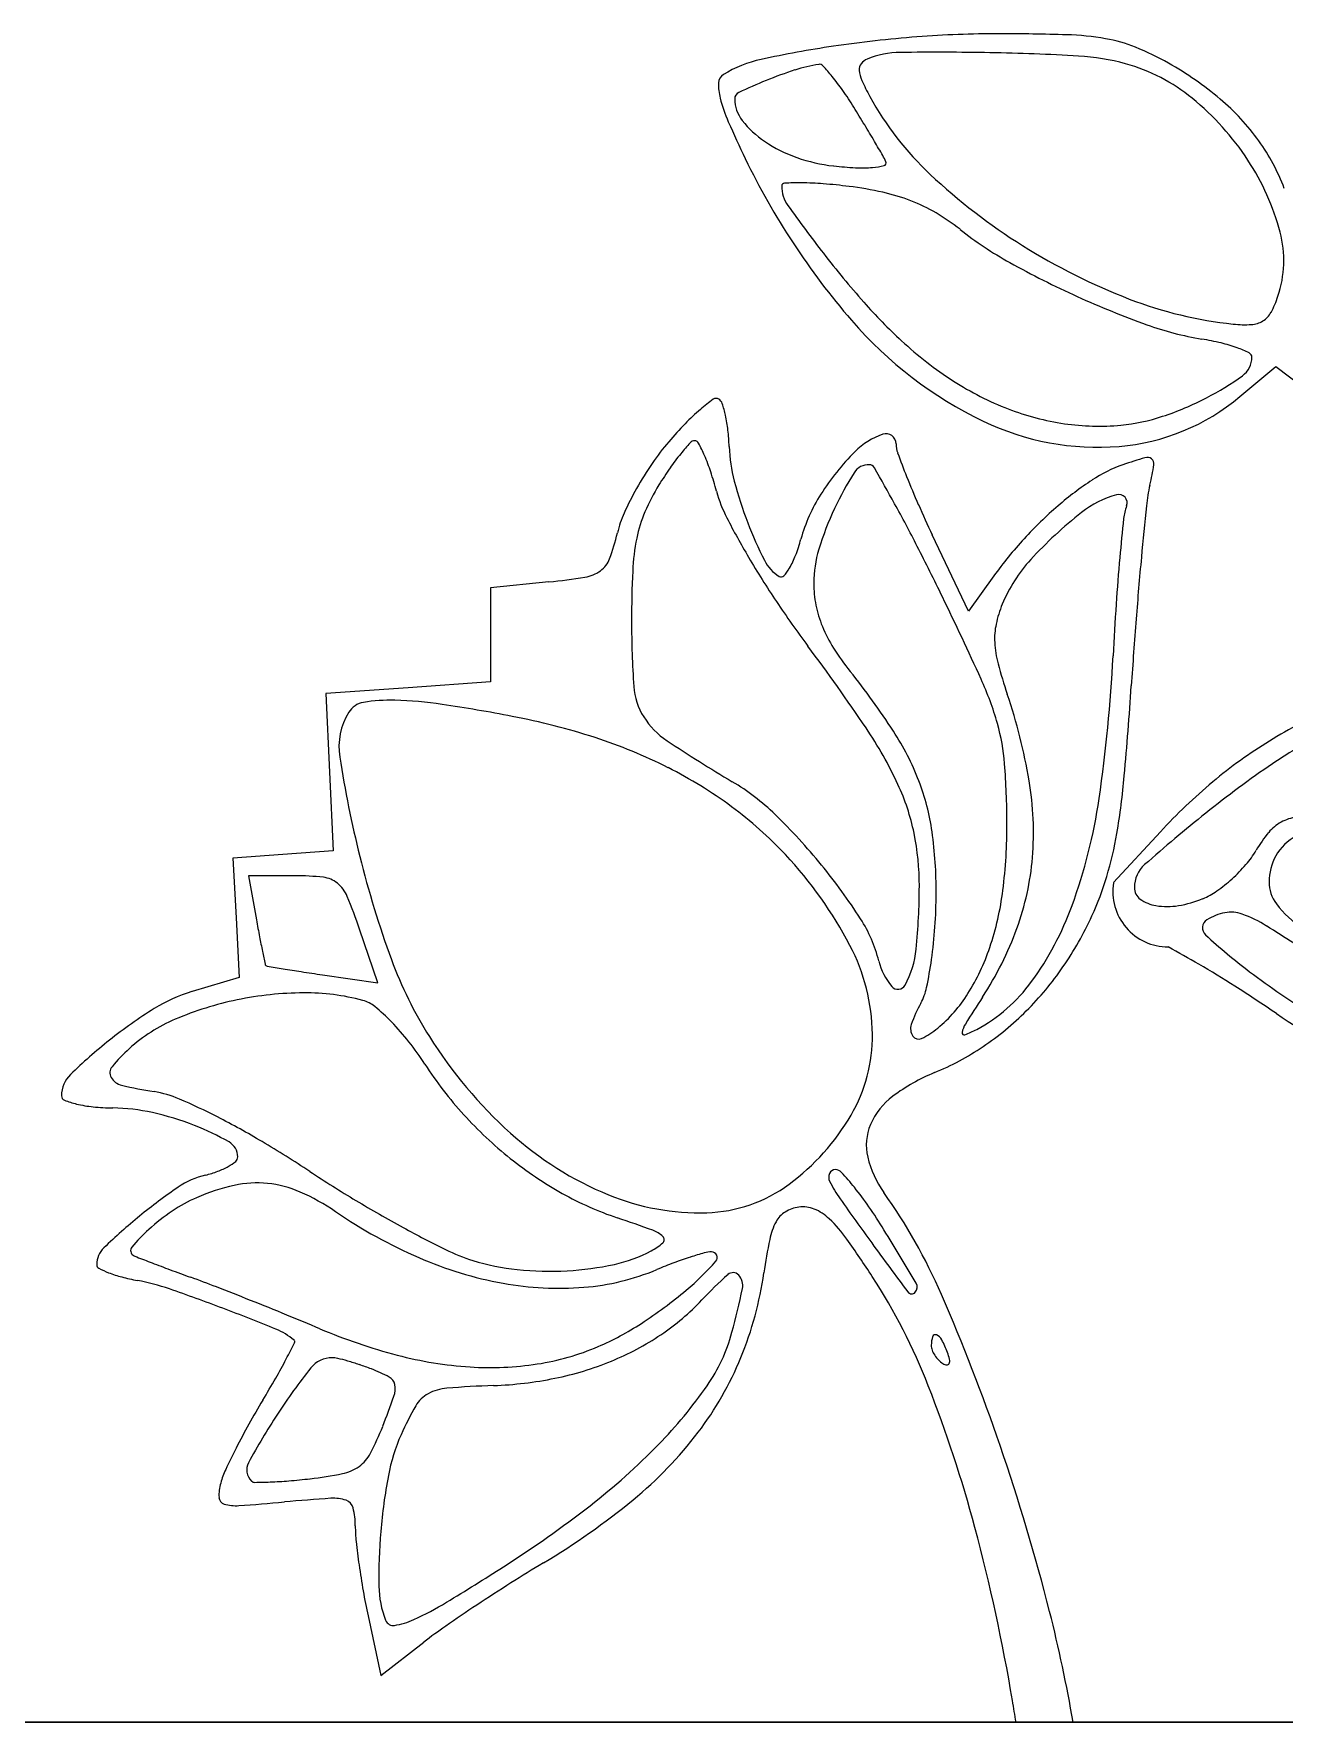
# Model space of a CAD drawing. Header units: millimetres. Extents: x 56222 to 3066687, y -650199 to -121287.
# Drawn here: x 141912.43 to 141918.94, y -185317.59 to -185308.8 of the extents above; entities that cross this region are included whole.
import ezdxf

# ---------------------------------------------------------------- set-up
doc = ezdxf.new("R2010")
doc.units = ezdxf.units.MM
doc.header["$MEASUREMENT"] = 0
doc.layers.add('$TD_AUDIT_GENERATED_(A0BDF17)', color=32, linetype='Continuous', lineweight=30)
doc.layers.add('FURNITURE', color=32, linetype='Continuous', lineweight=9)

msp = doc.modelspace()

# ---------------------------------------------------------------- linework, layer by layer
at = {"layer": '$TD_AUDIT_GENERATED_(A0BDF17)', "linetype": 'Continuous', "lineweight": 25, "ltscale": 2}
for p, q in [((141918.7057, -185310.6903, 0.5173), (141918.8932, -185310.5325, 0.5173)), ((141918.8932, -185310.5325, 0.5173), (141919.0997, -185310.69, 0.5173)), ((141917.2921, -185311.8077, 0.5173), (141917.1038, -185311.4099, 0.5173)), ((141917.4247, -185311.6241, 0.5173), (141917.2921, -185311.8077, 0.5173)), ((141915.1076, -185311.6547, 0.5173), (141914.8035, -185311.6853, 0.5173)), ((141914.8035, -185311.6853, 0.5173), (141914.8035, -185311.9302, 0.5173)), ((141914.8035, -185311.9302, 0.5173), (141914.8035, -185312.175, 0.5173)), ((141914.8035, -185312.175, 0.5173), (141914.375, -185312.2056, 0.5173)), ((141914.375, -185312.2056, 0.5173), (141913.9466, -185312.2362, 0.5173)), ((141913.9466, -185312.2362, 0.5173), (141913.9654, -185312.6457, 0.5173)), ((141913.9654, -185312.6457, 0.5173), (141913.9842, -185313.0552, 0.5173)), ((141918.2921, -185312.9559, 0.5173), (141918.0478, -185313.2209, 0.5173)), ((141913.9842, -185313.0552, 0.5173), (141913.723, -185313.0742, 0.5173)), ((141913.723, -185313.0742, 0.5173), (141913.4618, -185313.0932, 0.5173)), ((141913.4618, -185313.0932, 0.5173), (141913.4786, -185313.4037, 0.5173)), ((141913.785, -185313.185, 0.5173), (141913.5431, -185313.185, 0.5173)), ((141913.5431, -185313.185, 0.5173), (141913.5846, -185313.4145, 0.5173)), ((141913.4786, -185313.4037, 0.5173), (141913.4954, -185313.7141, 0.5173)), ((141914.2169, -185313.7426, 0.5173), (141914.1219, -185313.4638, 0.5173)), ((141913.4954, -185313.7141, 0.5173), (141913.2492, -185313.7879, 0.5173)), ((141913.9287, -185313.7008, 0.5173), (141914.2169, -185313.7426, 0.5173)), ((141914.1661, -185317.0393, 0.5173), (141914.2326, -185317.3493, 0.5173)), ((141914.2326, -185317.3493, 0.5173), (141914.4568, -185317.1754, 0.5173))]:
    msp.add_line(p, q, dxfattribs=at)
for centre, radius, start, end in [((141917.4917, -185314.9586, 0.5173), 6.1593, 94.3519, 98.4268), ((141917.4525, -185314.443, 0.5173), 5.6423, 89.99999, 94.35188), ((141917.4525, -185320.3609, 0.5173), 11.5601, 88.25477, 89.99997), ((141917.7607, -185310.2449, 0.5173), 1.4394, 80.1581, 88.25475), ((141917.8747, -185309.5876, 0.5173), 0.7724, 68.06756, 80.15812), ((141917.4347, -185314.5736, 0.5173), 5.7701, 98.42682, 102.22839), ((141916.9437, -185309.3754, 0.5173), 0.4773, 90.68954, 112.01605), ((141917.1243, -185324.3841, 0.5173), 15.4871, 88.96312, 90.68952), ((141917.188, -185320.8651, 0.5173), 11.9676, 86.7502, 88.96313), ((141917.8007, -185310.0751, 0.5173), 1.1602, 74.47953, 86.75017), ((141917.628, -185310.2004, 0.5173), 1.4329, 60.45483, 68.06756), ((141916.3448, -185309.5449, 0.5173), 0.6246, 102.22835, 121.71749), ((141917.012, -185310.9314, 0.5173), 2.0395, 107.78562, 112.29216), ((141916.6404, -185309.7731, 0.5173), 0.823, 98.90941, 107.78558), ((141916.5168, -185308.9845, 0.5173), 0.0248, 42.66416, 98.90942), ((141915.6213, -185309.8098, 0.5173), 1.2426, 39.28446, 42.66421), ((141916.7761, -185308.9877, 0.5173), 0.0522, 143.90298, 184.14166), ((141916.8774, -185308.9803, 0.5173), 0.1538, 184.14182, 204.31474), ((141916.7915, -185308.9989, 0.5173), 0.0713, 112.01609, 143.90307), ((141917.8566, -185309.8736, 0.5173), 0.9511, 50.77659, 74.47955), ((141917.4605, -185310.4959, 0.5173), 1.7726, 49.85737, 60.45481), ((141916.2622, -185309.0677, 0.5173), 0.2713, 177.71761, 194.58043), ((141916.0446, -185309.0591, 0.5173), 0.0536, 121.71756, 177.71756), ((141917.5736, -185312.3013, 0.5173), 3.52, 112.29219, 114.81173), ((141915.6747, -185309.7661, 0.5173), 1.1736, 34.83129, 39.28445), ((141914.9647, -185310.2601, 0.5173), 2.0385, 31.88618, 34.83125), ((141917.8372, -185308.5467, 0.5173), 1.207, 204.3148, 208.73473), ((141916.8042, -185308.9267, 0.5173), 0.8314, 194.58055, 203.53659), ((141916.1119, -185309.1395, 0.5173), 0.0366, 114.81172, 180.00001), ((141916.2575, -185309.1395, 0.5173), 0.1822, 180.00004, 218.33223), ((141908.5386, -185314.2579, 0.5173), 9.6067, 31.24282, 31.88613), ((141918.2122, -185308.3411, 0.5173), 1.6347, 208.73475, 226.8241), ((141917.5582, -185310.2392, 0.5173), 1.423, 33.24992, 50.7766), ((141917.8267, -185310.0617, 0.5173), 1.2046, 35.70182, 49.85739), ((141920.9365, -185307.1268, 0.5173), 5.3386, 203.53661, 205.80339), ((141916.5229, -185308.9296, 0.5173), 0.5206, 218.33225, 235.85984), ((141910.5549, -185313.0347, 0.5173), 7.2484, 30.4483, 31.24287), ((141916.64, -185308.757, 0.5173), 0.7292, 235.8598, 250.67233), ((141910.443, -185313.1005, 0.5173), 7.3782, 29.79288, 30.44834), ((141917.943, -185309.9781, 0.5173), 1.0613, 20.51906, 35.70173), ((141919.597, -185307.7745, 0.5173), 3.8508, 205.80341, 220.83503), ((141916.6889, -185308.6174, 0.5173), 0.8772, 250.67233, 263.56905), ((141916.53, -185309.6155, 0.5173), 0.3641, 23.94995, 29.79285), ((141916.7892, -185307.7282, 0.5173), 1.7719, 263.56909, 267.23708), ((141916.738, -185308.7878, 0.5173), 0.7111, 267.23711, 274.49108), ((141916.7659, -185309.1425, 0.5173), 0.3554, 274.49106, 284.25911), ((141916.85, -185309.4733, 0.5173), 0.014, 284.25909, 23.95004), ((141919.2382, -185307.2475, 0.5173), 3.1342, 226.8241, 237.93809), ((141917.6789, -185310.1601, 0.5173), 1.2787, 14.76846, 33.24996), ((141916.3349, -185309.5937, 0.5173), 0.0149, 92.74501, 180.00003), ((141916.4951, -185309.5937, 0.5173), 0.175, 180.00004, 215.40723), ((141916.4141, -185311.244, 0.5173), 1.667, 89.68676, 92.74503), ((141916.4149, -185311.0968, 0.5173), 1.5198, 85.41063, 89.68669), ((141916.2915, -185312.6333, 0.5173), 3.0612, 82.87826, 85.41063), ((141916.4422, -185311.427, 0.5173), 1.8456, 77.35667, 82.87823), ((141916.6191, -185310.6385, 0.5173), 1.0375, 68.85806, 77.35663), ((141922.4677, -185305.3481, 0.5173), 7.5029, 215.40734, 217.77425), ((141916.6662, -185310.5167, 0.5173), 0.9069, 59.69379, 68.85806), ((141916.5819, -185310.6609, 0.5173), 1.0739, 51.62025, 59.69378), ((141918.4377, -185308.3178, 0.5173), 1.9151, 231.62029, 240.94153), ((141918.3526, -185309.9825, 0.5173), 0.582, 341.48958, 14.76852), ((141920.6202, -185306.7798, 0.5173), 5.1655, 217.77427, 221.43722), ((141919.306, -185307.1393, 0.5173), 3.2618, 237.9381, 248.87283), ((141919.8616, -185305.7552, 0.5173), 4.8466, 240.94154, 245.60088), ((141918.7988, -185308.3877, 0.5173), 2.736, 221.43716, 227.33114), ((141919.8462, -185305.7892, 0.5173), 4.8093, 245.60081, 250.24984), ((141918.8915, -185308.212, 0.5173), 2.1119, 248.87278, 264.01735), ((141918.3959, -185309.997, 0.5173), 0.5363, 331.70121, 341.48963), ((141918.2907, -185308.9035, 0.5173), 2.1242, 220.83503, 244.2983), ((141918.7787, -185308.7622, 0.5173), 1.6505, 250.24981, 260.57187), ((141918.7347, -185309.7077, 0.5173), 0.608, 264.01737, 272.98004), ((141918.7598, -185310.1898, 0.5173), 0.1253, 272.98004, 301.89793), ((141918.7628, -185310.1945, 0.5173), 0.1196, 301.89782, 331.70124), ((141918.3111, -185308.9168, 0.5173), 2.0165, 227.33117, 237.06628), ((141918.2787, -185311.7736, 0.5173), 1.4021, 76.41333, 80.57186), ((141918.4247, -185311.1695, 0.5173), 0.7806, 69.96603, 76.41332), ((141918.477, -185311.0259, 0.5173), 0.6278, 63.76835, 69.96602), ((141918.6501, -185310.4853, 0.5173), 0.1184, 305.94946, 0), ((141918.7434, -185310.4853, 0.5173), 0.0251, 359.99997, 63.76836), ((141917.86, -185309.3958, 0.5173), 1.4642, 297.36262, 305.94953), ((141918.053, -185309.3153, 0.5173), 1.5416, 237.06627, 248.97215), ((141916.6343, -185311.6215, 0.5173), 1.1368, 130.45186, 135.9512), ((141916.5661, -185311.5416, 0.5173), 1.0317, 125.72026, 130.45176), ((141915.9788, -185310.7248, 0.5173), 0.0257, 58.28236, 125.72009), ((141915.9695, -185310.7397, 0.5173), 0.0433, 17.9602, 58.28242), ((141915.3944, -185310.9262, 0.5173), 0.6479, 12.36828, 17.96016), ((141917.9919, -185309.4742, 0.5173), 1.3714, 248.9721, 261.64377), ((141917.9864, -185309.8354, 0.5173), 1.1173, 274.64206, 310.07879), ((141917.8125, -185309.3039, 0.5173), 1.5677, 288.25634, 297.36272), ((141917.3192, -185312.2841, 0.5173), 2.0897, 135.95127, 139.43756), ((141915.279, -185310.9515, 0.5173), 0.766, 6.51775, 12.36822), ((141917.9655, -185309.579, 0.5173), 1.3745, 244.29828, 274.6421), ((141917.9697, -185309.6253, 0.5173), 1.2187, 261.64374, 275.48855), ((141917.9908, -185309.8444, 0.5173), 0.9985, 275.48854, 288.2564), ((141916.7143, -185311.7663, 0.5173), 1.2935, 139.43761, 145.71039), ((141916.8104, -185311.812, 0.5173), 1.3084, 137.65344, 140.94543), ((141915.867, -185310.9522, 0.5173), 0.032, 89.99998, 137.65351), ((141915.867, -185310.9432, 0.5173), 0.0231, 27.63136, 89.99989), ((141915.0219, -185311.3856, 0.5173), 0.9769, 23.41825, 27.63131), ((141914.915, -185310.993, 0.5173), 1.1323, 2.15279, 6.51774), ((141916.9668, -185311.2419, 0.5173), 0.3755, 108.65539, 135.09566), ((141916.8633, -185310.9355, 0.5173), 0.052, 0.03606, 108.65538), ((141917.0559, -185310.9354, 0.5173), 0.1405, 180.03601, 200.09385), ((141916.7637, -185311.7741, 0.5173), 1.2483, 140.94549, 145.20506), ((141914.9864, -185311.401, 0.5173), 1.0157, 18.29343, 23.41825), ((141916.8778, -185310.9193, 0.5173), 0.8318, 182.15286, 194.6703), ((141917.6209, -185311.8938, 0.5173), 1.2989, 135.09563, 147.63021), ((141921.4392, -185309.3318, 0.5173), 4.808, 200.09388, 201.65917), ((141918.9829, -185313.5872, 0.5173), 2.6919, 106.64308, 109.21853), ((141918.223, -185311.0453, 0.5173), 0.0389, 53.20802, 106.64304), ((141918.2275, -185311.0393, 0.5173), 0.0313, 350.46795, 53.20798), ((141917.1252, -185312.0464, 0.5173), 1.7908, 145.71039, 150.62584), ((141917.4329, -185312.2391, 0.5173), 2.0632, 145.20506, 148.12859), ((141914.2285, -185311.6516, 0.5173), 1.8139, 14.97372, 18.29343), ((141918.1531, -185312.0032, 0.5173), 1.7208, 147.80905, 154.85376), ((141916.7728, -185311.1343, 0.5173), 0.0898, 87.54375, 147.80899), ((141916.7753, -185311.0764, 0.5173), 0.0318, 29.58795, 87.54378), ((141900.8094, -185320.1419, 0.5173), 18.392, 28.92018, 29.58802), ((141920.9733, -185309.5169, 0.5173), 4.3067, 201.65917, 203.75774), ((141918.3352, -185311.7292, 0.5173), 0.7243, 109.21853, 123.36337), ((141916.4827, -185310.7463, 0.5173), 1.8006, 347.02887, 350.46796), ((141916.9948, -185311.973, 0.5173), 1.6412, 150.62584, 155.64712), ((141916.5616, -185311.6974, 0.5173), 1.0372, 148.12862, 156.87802), ((141916.6507, -185311.0037, 0.5173), 0.6934, 194.97366, 207.21276), ((141918.0403, -185310.6149, 0.5173), 2.0334, 194.67029, 201.09009), ((141917.2581, -185311.6639, 0.5173), 0.8694, 147.63019, 164.56435), ((141918.8902, -185312.5722, 0.5173), 1.7335, 123.36335, 130.73226), ((141918.2003, -185311.6972, 0.5173), 0.5148, 105.42839, 128.3107), ((141918.0751, -185311.2436, 0.5173), 0.0442, 339.00626, 105.42835), ((141919.1058, -185311.3505, 0.5173), 0.8912, 167.02892, 174.05759), ((141916.0143, -185311.5292, 0.5173), 0.5649, 155.64714, 166.77188), ((141916.2516, -185311.565, 0.5173), 0.7001, 156.87794, 168.62428), ((141918.0397, -185311.95, 0.5173), 1.5955, 154.85381, 163.06399), ((141910.0704, -185315.0253, 0.5173), 7.8116, 27.07472, 28.92029), ((141922.8185, -185308.7047, 0.5173), 6.3227, 203.75777, 205.33155), ((141919.1019, -185312.818, 0.5173), 2.0579, 130.73224, 137.5956), ((141919.2827, -185313.0672, 0.5173), 2.2608, 128.31079, 137.46888), ((141918.3583, -185311.3523, 0.5173), 0.2591, 159.00629, 173.93841), ((141941.679, -185313.7001, 0.5173), 23.5863, 174.05758, 174.71258), ((141919.6407, -185309.4662, 0.5173), 4.0556, 207.21281, 210.52634), ((141918.1398, -185310.5765, 0.5173), 2.1402, 201.09003, 206.82895), ((141931.1159, -185312.707, 0.5173), 13.0884, 173.93856, 174.83031), ((141914.3457, -185311.137, 0.5173), 1.1492, 339.75971, 346.7719), ((141916.6797, -185311.6511, 0.5173), 1.1368, 168.6243, 177.33136), ((141915.4946, -185311.177, 0.5173), 0.96, 339.27693, 344.56439), ((141904.0623, -185318.0965, 0.5173), 14.5591, 25.91673, 27.07478), ((141919.1907, -185312.8991, 0.5173), 2.1782, 137.59563, 144.17275), ((141915.2989, -185311.4885, 0.5173), 0.1332, 305.52759, 339.7598), ((141920.2986, -185309.0783, 0.5173), 4.8193, 210.5264, 213.77645), ((141916.4182, -185311.4473, 0.5173), 0.2109, 206.82894, 238.28244), ((141915.9768, -185311.3594, 0.5173), 0.4445, 329.87285, 339.27691), ((141917.0948, -185311.6622, 0.5173), 0.6078, 163.06405, 179.94055), ((141918.2002, -185312.0742, 0.5173), 0.7918, 137.46891, 157.49991), ((141928.5342, -185312.4734, 0.5173), 10.4962, 174.83035, 176.15868), ((141940.0467, -185313.5491, 0.5173), 21.947, 174.71256, 175.55274), ((141914.7878, -185308.4772, 0.5173), 3.1936, 275.74736, 279.14407), ((141915.2648, -185311.4407, 0.5173), 0.1919, 279.14411, 305.52761), ((141921.1412, -185311.8591, 0.5173), 5.6032, 177.33139, 179.99988), ((141916.3172, -185311.6107, 0.5173), 0.0188, 238.28239, 317.19312), ((141916.1618, -185311.4667, 0.5173), 0.2306, 317.19313, 329.87279), ((141917.0719, -185311.6622, 0.5173), 0.5849, 179.9406, 191.23659), ((141900.0886, -185320.0274, 0.5173), 18.977, 24.48965, 25.91675), ((141920.8936, -185308.6803, 0.5173), 5.5351, 213.77641, 216.7059), ((141917.079, -185311.6608, 0.5173), 0.5921, 191.23665, 202.42884), ((141918.016, -185311.9979, 0.5173), 0.5924, 157.49988, 167.99417), ((141933.9461, -185312.8368, 0.5173), 15.9202, 176.15866, 177.13085), ((141920.3863, -185311.8591, 0.5173), 4.8483, 179.99985, 184.0342), ((141917.2084, -185311.6074, 0.5173), 0.732, 202.42885, 212.37465), ((141917.7907, -185311.9499, 0.5173), 0.362, 167.99415, 183.16998), ((141948.4811, -185314.205, 0.5173), 30.4069, 175.55277, 176.21075), ((141907.3206, -185318.7995, 0.5173), 11.3949, 34.07475, 36.70589), ((141917.7551, -185311.2608, 0.5173), 1.3794, 212.37465, 218.56475), ((141917.9786, -185311.9395, 0.5173), 0.5502, 183.16998, 194.88318), ((141919.8109, -185311.4526, 0.5173), 2.4461, 194.8831, 198.75272), ((141910.1967, -185311.6465, 0.5173), 7.859, 351.68253, 357.13079), ((141913.4836, -185314.6664, 0.5173), 4.0835, 33.17716, 38.56472), ((141915.8568, -185312.8449, 0.5173), 1.6501, 15.94207, 24.48962), ((141915.8902, -185312.1762, 0.5173), 0.341, 184.03416, 212.09363), ((141914.7358, -185313.1756, 0.5173), 2.9135, 9.59664, 18.75267), ((141897.5666, -185310.8329, 0.5173), 20.6192, 354.90356, 356.21081), ((141914.3567, -185312.5139, 0.5173), 0.3424, 148.28244, 188.90163), ((141914.1605, -185312.3927, 0.5173), 0.1119, 99.40219, 148.2824), ((141914.2839, -185313.1377, 0.5173), 0.867, 88.58049, 99.40226), ((141914.2563, -185314.2503, 0.5173), 1.9799, 81.41718, 88.58049), ((141913.1429, -185321.6273, 0.5173), 9.4405, 79.16831, 81.41721), ((141920.2084, -185314.6738, 0.5173), 2.5721, 113.4372, 121.61969), ((141914.2397, -185315.8951, 0.5173), 3.6043, 72.08967, 79.16826), ((141915.9503, -185312.1385, 0.5173), 0.4119, 212.09361, 236.50785), ((141915.0032, -185313.6029, 0.5173), 2.1198, 24.93201, 34.07477), ((141915.7328, -185313.1958, 0.5173), 1.3963, 21.18253, 33.1771), ((141916.4332, -185312.6803, 0.5173), 1.0506, 4.29943, 15.94199), ((141920.0425, -185314.312, 0.5173), 2.0702, 115.03495, 124.31272), ((141914.535, -185314.9814, 0.5173), 2.644, 63.16037, 72.08964), ((141920.4065, -185305.4039, 0.5173), 8.4873, 236.50779, 239.21478), ((141920.1814, -185314.63, 0.5173), 2.5207, 121.61971, 129.89123), ((141919.9227, -185311.6422, 0.5173), 5.9763, 188.90161, 193.9616), ((141913.1015, -185312.9307, 0.5173), 4.3917, 0.27629, 4.29942), ((141922.0328, -185317.2284, 0.5173), 5.6011, 124.31267, 128.72665), ((141914.6769, -185314.7009, 0.5173), 2.3298, 53.61566, 63.16043), ((141915.4422, -185313.7365, 0.5173), 1.212, 45.89108, 59.21474), ((141915.9365, -185313.1169, 0.5173), 1.1778, 7.88058, 21.18253), ((141916.017, -185312.959, 0.5173), 1.6141, 355.34972, 9.59662), ((141914.3568, -185312.3304, 0.5173), 3.7623, 350.29692, 354.90357), ((141920.4268, -185314.9236, 0.5173), 2.9032, 129.89125, 137.33113), ((141915.8788, -185313.1959, 0.5173), 1.1542, 11.66324, 24.93208), ((141915.1948, -185312.3772, 0.5173), 2.8077, 339.93967, 351.68258), ((141914.8463, -185314.4711, 0.5173), 2.0442, 43.08762, 53.61575), ((141914.1382, -185315.0816, 0.5173), 3.0854, 39.26008, 45.89101), ((141923.9647, -185319.6374, 0.5173), 8.689, 128.72664, 131.47418), ((141919.0336, -185313.1126, 0.5173), 0.2353, 97.95719, 118.81694), ((141915.6922, -185313.2344, 0.5173), 1.3447, 359.83079, 11.6633), ((141914.8579, -185313.2662, 0.5173), 2.2667, 359.73085, 7.88061), ((141914.7965, -185312.9226, 0.5173), 2.6967, 352.79059, 0.27626), ((141916.1827, -185312.6426, 0.5173), 1.9099, 343.3914, 350.29689), ((141919.4133, -185313.42, 0.5173), 0.7229, 140.44394, 149.42904), ((141919.0274, -185313.1013, 0.5173), 0.2223, 118.81694, 140.44401), ((141918.3452, -185312.7891, 0.5173), 0.5177, 319.26918, 329.42908), ((141919.1011, -185313.1927, 0.5173), 0.2359, 115.32886, 151.84504), ((141919.1756, -185311.8279, 0.5173), 5.2065, 193.96157, 200.14939), ((141914.7528, -185314.5585, 0.5173), 2.1722, 27.729, 43.08759), ((141914.1753, -185315.0513, 0.5173), 3.0375, 32.72916, 39.26003), ((141916.2204, -185312.9755, 0.5173), 1.4101, 339.95617, 355.34967), ((141918.3153, -185313.2462, 0.5173), 0.1589, 131.47412, 180.00001), ((141918.102, -185312.5797, 0.5173), 0.8386, 312.18995, 319.26922), ((141919.1554, -185313.2218, 0.5173), 0.2974, 151.84503, 178.92938), ((141913.785, -185314.5578, 0.5173), 1.3728, 83.80614, 89.99991), ((141913.9182, -185313.3305, 0.5173), 0.1383, 50.38613, 83.80619), ((141913.8925, -185313.3615, 0.5173), 0.1785, 22.54841, 50.38616), ((141916.5064, -185312.7391, 0.5173), 1.5721, 335.40091, 343.39135), ((141918.3331, -185313.2667, 0.5173), 0.289, 170.89272, 270), ((141918.123, -185312.6028, 0.5173), 0.8074, 305.02258, 312.19001), ((141919.0408, -185313.2196, 0.5173), 0.1828, 178.92943, 217.90507), ((141911.4689, -185314.3678, 0.5173), 2.8028, 18.81559, 22.54842), ((141913.5728, -185313.2282, 0.5173), 3.4641, 354.39539, 359.83082), ((141914.4407, -185313.2642, 0.5173), 2.6839, 356.00196, 359.7309), ((141915.9529, -185313.0688, 0.5173), 1.5311, 341.35377, 352.79059), ((141918.231, -185313.2462, 0.5173), 0.0746, 179.99994, 233.95752), ((141918.2994, -185313.1521, 0.5173), 0.1909, 233.95747, 260.76538), ((141918.2923, -185312.771, 0.5173), 0.5771, 279.35959, 292.50005), ((141918.3666, -185312.9505, 0.5173), 0.3829, 292.49997, 305.02266), ((141916.315, -185312.7862, 0.5173), 1.6152, 323.98259, 339.93975), ((141916.3175, -185312.6526, 0.5173), 1.7799, 325.53174, 335.40091), ((141918.3271, -185312.9822, 0.5173), 0.3631, 260.76541, 279.35961), ((141918.6764, -185313.638, 0.5173), 0.2649, 100.43347, 122.37601), ((141918.6596, -185313.5469, 0.5173), 0.1723, 70.15058, 100.43337), ((141918.4942, -185314.0051, 0.5173), 0.6594, 57.88519, 70.15057), ((141919.3634, -185312.9684, 0.5173), 0.5917, 217.90507, 235.95433), ((141923.2111, -185311.6742, 0.5173), 9.7825, 190.24784, 190.77519), ((141916.1124, -185313.8064, 0.5173), 0.7349, 13.98473, 32.72919), ((141914.656, -185313.2793, 0.5173), 2.4681, 352.03102, 356.00191), ((141915.8873, -185312.854, 0.5173), 1.7646, 326.94518, 339.95612), ((141918.5611, -185313.4562, 0.5173), 0.0497, 122.37605, 227.29078), ((141920.5909, -185311.2573, 0.5173), 3.0422, 227.29076, 232.92203), ((141910.5695, -185326.6309, 0.5173), 15.5662, 56.64784, 57.88519), ((141918.826, -185312.5087, 0.5173), 5.3187, 190.77528, 191.60744), ((141930.9633, -185310.0156, 0.5173), 17.7094, 191.60741, 191.82514), ((141915.7742, -185314.0215, 0.5173), 1.0182, 0.66609, 27.72897), ((141916.5274, -185313.5181, 0.5173), 0.4953, 331.55889, 354.39537), ((141916.3254, -185313.1945, 0.5173), 1.138, 327.95108, 341.35377), ((141913.6088, -185322.0774, 0.5173), 9.7437, 59.91891, 60.99698), ((141913.6433, -185313.6419, 0.5173), 0.0139, 191.8253, 223.91546), ((141913.6422, -185313.643, 0.5173), 0.0123, 223.91521, 260.36927), ((141918.6927, -185283.8796, 0.5173), 30.2011, 260.36936, 260.52887), ((141914.9319, -185306.423, 0.5173), 7.3463, 260.52892, 261.27651), ((141916.2764, -185312.8917, 0.5173), 2.1183, 200.14937, 212.26301), ((141917.1459, -185313.549, 0.5173), 0.3303, 193.98475, 219.95249), ((141914.9818, -185313.3249, 0.5173), 2.1391, 348.09611, 352.03103), ((141916.4612, -185312.7513, 0.5173), 1.6055, 314.86946, 325.53184), ((141915.9562, -185318.0248, 0.5173), 5.0604, 57.43465, 59.9189), ((141915.9035, -185300.0904, 0.5173), 13.753, 261.27661, 261.74414), ((141916.9255, -185313.7337, 0.5173), 0.0426, 219.95251, 331.55882), ((141916.935, -185313.237, 0.5173), 0.8486, 298.1549, 323.98258), ((141913.4558, -185321.9398, 0.5173), 9.7057, 55.90874, 57.43462), ((141921.1621, -185310.5015, 0.5173), 3.9895, 232.92197, 238.67624), ((141913.4834, -185314.5699, 0.5173), 0.8163, 106.67843, 121.86088), ((141913.8293, -185315.5023, 0.5173), 1.7061, 101.66058, 113.03636), ((141913.8456, -185315.5816, 0.5173), 1.7871, 90.49559, 101.66058), ((141913.8401, -185314.9464, 0.5173), 1.1518, 74.97961, 90.49562), ((141914.0957, -185313.9939, 0.5173), 0.1657, 50.29761, 74.97964), ((141917.7206, -185314.217, 0.5173), 0.77, 151.38907, 160.43916), ((141916.78, -185313.7039, 0.5173), 0.3014, 331.38904, 348.09617), ((141916.6516, -185313.3987, 0.5173), 0.7531, 309.69003, 327.9511), ((141925.9904, -185319.4288, 0.5173), 10.2894, 146.9452, 147.87339), ((141914.3385, -185315.9458, 0.5173), 2.4363, 121.86083, 128.57924), ((141913.4954, -185314.7172, 0.5173), 0.853, 113.03639, 132.14459), ((141913.4947, -185314.7179, 0.5173), 1.1066, 44.22433, 50.29764), ((141916.513, -185312.8033, 0.5173), 1.5321, 303.9439, 314.86948), ((141922.7614, -185308.1909, 0.5173), 6.8963, 235.90876, 240.81963), ((141913.3316, -185314.8766, 0.5173), 1.3342, 38.28708, 44.22434), ((141916.5293, -185312.7321, 0.5173), 2.4174, 212.26295, 227.85744), ((141915.9741, -185314.0192, 0.5173), 0.8183, 329.75635, 0.66611), ((141917.0589, -185313.9819, 0.5173), 0.0678, 160.4392, 214.08266), ((141917.0328, -185313.9995, 0.5173), 0.0363, 214.08256, 295.77744), ((141916.8695, -185313.6613, 0.5173), 0.4119, 295.77747, 309.69011), ((141917.27, -185314.0026, 0.5173), 0.0107, 169.64265, 289.73248), ((141917.3818, -185314.023, 0.5173), 0.1243, 147.87339, 169.64265), ((141917.1182, -185313.5793, 0.5173), 0.4604, 289.73245, 298.1548), ((141914.572, -185316.2384, 0.5173), 2.8106, 128.5792, 134.10396), ((141913.5145, -185314.7383, 0.5173), 0.8814, 132.14466, 140.63545), ((141913.1739, -185315.001, 0.5173), 1.535, 32.94228, 38.28701), ((141916.5642, -185312.8794, 0.5173), 1.4404, 292.50095, 303.94394), ((141912.8711, -185314.2104, 0.5173), 0.0492, 140.63542, 209.80213), ((141916.1859, -185313.0493, 0.5173), 2.054, 212.9422, 222.20258), ((141912.7226, -185314.3302, 0.5173), 0.1533, 134.10387, 179.99992), ((141912.9025, -185314.1924, 0.5173), 0.0854, 209.80217, 256.56568), ((141913.4099, -185312.0683, 0.5173), 2.2693, 256.56565, 260.9148), ((141917.5069, -185315.1551, 0.5173), 1.0228, 112.501, 126.46752), ((141912.5945, -185314.3302, 0.5173), 0.0252, 179.99983, 248.22095), ((141912.7519, -185313.9363, 0.5173), 0.4494, 248.22093, 256.62154), ((141912.7988, -185313.739, 0.5173), 0.6522, 256.6215, 264.32556), ((141912.9641, -185314.856, 0.5173), 0.5538, 66.66561, 80.91479), ((141911.8713, -185317.3894, 0.5173), 3.3129, 62.87001, 66.66562), ((141917.1113, -185314.6199, 0.5173), 0.3573, 126.46748, 157.06505), ((141912.8554, -185313.1697, 0.5173), 1.2243, 264.32558, 269.13382), ((141912.8215, -185315.4099, 0.5173), 1.0161, 77.39427, 89.13375), ((141912.7178, -185315.8735, 0.5173), 1.4912, 68.58788, 77.39426), ((141911.4407, -185318.2298, 0.5173), 4.2571, 59.2985, 62.87003), ((141916.2008, -185313.0358, 0.5173), 2.0742, 222.20262, 231.39549), ((141915.6465, -185313.8282, 0.5173), 1.1976, 306.51736, 329.75631), ((141912.7511, -185315.7887, 0.5173), 1.4001, 60.42923, 68.58791), ((141916.0827, -185313.2256, 0.5173), 1.7517, 227.85748, 247.70971), ((141917.0336, -185314.587, 0.5173), 0.2729, 157.06496, 193.28528), ((141913.3977, -185314.649, 0.5173), 0.0897, 359.99991, 60.42924), ((141910.3859, -185320.0062, 0.5173), 6.3231, 56.64328, 59.29848), ((141913.1744, -185314.1562, 0.5173), 0.6049, 283.84147, 290.23174), ((141913.2526, -185314.3682, 0.5173), 0.3789, 290.23184, 299.30413), ((141913.3107, -185314.4717, 0.5173), 0.2602, 299.30406, 309.61424), ((141913.4574, -185314.649, 0.5173), 0.0301, 309.61437, 359.99986), ((141917.6339, -185308.9958, 0.5173), 6.8588, 236.64324, 239.01016), ((141916.1529, -185313.0959, 0.5173), 1.9973, 231.39553, 240.76367), ((141916.5989, -185314.7482, 0.5173), 0.0329, 89.99988, 156.38769), ((141916.5989, -185314.76, 0.5173), 0.0447, 42.49514, 89.99989), ((141917.2801, -185314.5288, 0.5173), 0.5262, 193.28532, 215.4531), ((141914.6971, -185317.0447, 0.5173), 2.7053, 124.18326, 129.49615), ((141913.4244, -185315.1708, 0.5173), 0.4401, 103.84155, 124.1832), ((141913.7021, -185315.8454, 0.5173), 1.0735, 102.51992, 113.5484), ((141913.588, -185315.3318, 0.5173), 0.5473, 84.26332, 102.51984), ((141913.5868, -185315.3444, 0.5173), 0.56, 66.25593, 84.26329), ((141915.9073, -185314.1804, 0.5173), 0.7593, 271.68182, 306.51731), ((141916.613, -185314.7543, 0.5173), 0.0483, 156.38756, 206.44355), ((141917.1905, -185314.4671, 0.5173), 0.6932, 206.44348, 215.23956), ((141915.3877, -185315.8697, 0.5173), 1.6874, 39.02694, 42.49514), ((141915.4197, -185315.8438, 0.5173), 1.6462, 34.63191, 39.02687), ((141913.5914, -185315.5915, 0.5173), 0.7965, 113.54844, 123.96016), ((141913.3457, -185315.8925, 0.5173), 1.1588, 55.80305, 66.25594), ((141917.656, -185308.9591, 0.5173), 6.9016, 239.01008, 241.366), ((141916.0117, -185313.3481, 0.5173), 1.7082, 240.76362, 251.29725), ((141915.8928, -185313.6887, 0.5173), 1.2512, 247.70974, 271.68181), ((141935.6543, -185301.4233, 0.5173), 23.2998, 215.23958, 215.93446), ((141914.4579, -185316.5384, 0.5173), 2.9384, 23.54331, 35.45308), ((141915.1567, -185317.6023, 0.5173), 3.4279, 129.49623, 133.64628), ((141913.7506, -185315.8278, 0.5173), 1.0814, 123.96018, 132.23903), ((141915.5038, -185312.7165, 0.5173), 2.681, 235.80306, 246.40713), ((141912.721, -185323.0685, 0.5173), 8.5541, 69.98353, 71.29719), ((141916.5903, -185315.1456, 0.5173), 0.3395, 152.01795, 168.60653), ((141916.4064, -185315.0479, 0.5173), 0.1312, 121.44295, 152.018), ((141916.4363, -185315.0967, 0.5173), 0.1884, 98.12624, 121.44299), ((141916.431, -185315.0597, 0.5173), 0.1511, 67.14921, 98.12626), ((141916.3884, -185315.1608, 0.5173), 0.2608, 46.5625, 67.14925), ((141916.071, -185315.496, 0.5173), 0.7225, 35.44946, 46.56254), ((141914.5466, -185316.4468, 0.5173), 2.7073, 31.60413, 34.63192), ((141913.6131, -185315.6763, 0.5173), 0.8768, 132.23903, 140.56342), ((141917.2699, -185309.6664, 0.5173), 6.0958, 241.36591, 243.69708), ((141915.5985, -185315.1696, 0.5173), 0.1473, 45.79274, 69.98353), ((141915.6861, -185315.0796, 0.5173), 0.0218, 312.10851, 45.79273), ((141919.3256, -185315.6968, 0.5173), 3.1297, 168.60662, 171.84682), ((141912.3838, -185318.1212, 0.5173), 5.2487, 32.87566, 35.44951), ((141900.1912, -185325.2797, 0.5173), 19.5625, 30.65228, 31.60408), ((141912.875, -185315.2102, 0.5173), 0.1221, 133.64639, 179.99987), ((141912.9574, -185315.1371, 0.5173), 0.0279, 140.5634, 239.24465), ((141913.0049, -185315.0572, 0.5173), 0.1208, 239.24461, 248.7601), ((141915.0052, -185314.248, 0.5173), 0.985, 243.697, 252.66586), ((141915.2938, -185314.4899, 0.5173), 0.7351, 282.15096, 298.15488), ((141915.498, -185314.8715, 0.5173), 0.3022, 298.15481, 312.10855), ((141916.4104, -185316.9278, 0.5173), 1.846, 105.49857, 107.86068), ((141915.9549, -185315.2848, 0.5173), 0.1411, 89.99989, 105.49856), ((141915.9549, -185315.1732, 0.5173), 0.0294, 318.78046, 89.99989), ((141931.2599, -185304.6082, 0.5173), 17.8726, 215.93455, 216.9512), ((141912.774, -185315.2102, 0.5173), 0.0211, 179.99984, 242.65404), ((141913.0031, -185314.7672, 0.5173), 0.5198, 242.65402, 248.7974), ((141913.0474, -185314.6529, 0.5173), 0.6424, 248.79752, 255.21205), ((141919.4879, -185298.3776, 0.5173), 18.016, 248.76019, 249.03246), ((141916.7942, -185305.4068, 0.5173), 10.4883, 249.03244, 249.58317), ((141919.1787, -185299.0007, 0.5173), 17.3239, 249.58313, 249.96129), ((141915.218, -185313.3709, 0.5173), 1.967, 246.40715, 259.7822), ((141915.0601, -185314.072, 0.5173), 1.1694, 252.66586, 264.26362), ((141915.1113, -185313.5624, 0.5173), 1.6816, 264.26368, 273.09729), ((141915.1171, -185313.6692, 0.5173), 1.5746, 273.09728, 282.15103), ((141915.1918, -185314.0912, 0.5173), 1.2403, 274.50848, 292.6764), ((141916.6264, -185317.5248, 0.5173), 2.481, 110.4683, 112.67641), ((141916.4539, -185317.0625, 0.5173), 1.9876, 107.86073, 110.46826), ((141914.9379, -185314.2822, 0.5173), 1.3814, 309.85248, 318.78037), ((141916.0669, -185315.2914, 0.5173), 0.04, 42.95325, 131.52655), ((141914.3894, -185314.9896, 0.5173), 1.8569, 337.71045, 351.84685), ((141913.1756, -185314.1674, 0.5173), 1.1445, 255.21203, 259.37468), ((141912.744, -185316.4676, 0.5173), 1.1959, 71.04632, 79.37461), ((141910.2276, -185323.7953, 0.5173), 8.9436, 69.15721, 71.04632), ((141910.8792, -185321.7556, 0.5173), 6.8974, 68.77761, 69.96133), ((141905.4901, -185335.6334, 0.5173), 21.7848, 68.27526, 68.77763), ((141915.1602, -185313.6914, 0.5173), 1.6413, 259.78225, 274.50851), ((141914.2235, -185313.4265, 0.5173), 2.4961, 303.17132, 309.85241), ((141917.4042, -185316.8015, 0.5173), 2.0571, 131.52666, 136.81183), ((141911.9433, -185314.4532, 0.5173), 4.2645, 344.92922, 348.07296), ((141916.0382, -185315.3181, 0.5173), 0.0793, 348.07295, 42.95326), ((141914.1039, -185317.0095, 0.5173), 3.2006, 21.41879, 32.87573), ((141916.9858, -185315.3267, 0.5173), 0.0402, 317.26746, 30.65223), ((141904.8507, -185337.2382, 0.5173), 23.5124, 67.77834, 68.27521), ((141915.0044, -185314.5489, 0.5173), 1.2342, 303.79447, 316.81181), ((141916.997, -185315.3371, 0.5173), 0.0249, 216.95132, 317.26762), ((141907.5597, -185319.544, 0.5173), 10.4629, 18.91507, 23.54326), ((141908.9778, -185327.0779, 0.5173), 12.4561, 67.78963, 69.15715), ((141907.5373, -185330.6619, 0.5173), 16.4084, 67.1276, 67.77825), ((141914.7808, -185314.279, 0.5173), 1.4776, 293.27673, 303.17129), ((141913.5517, -185315.8756, 0.5173), 0.356, 49.99246, 67.78957), ((141913.7736, -185315.6113, 0.5173), 0.0109, 333.4173, 49.99242), ((141915.0828, -185312.7752, 0.5173), 3.0047, 247.12762, 255.25838), ((141914.8762, -185314.3572, 0.5173), 1.4648, 292.34624, 303.79448), ((141915.1992, -185315.3299, 0.5173), 0.8926, 325.13309, 344.92914), ((141917.2447, -185315.6299, 0.5173), 0.1457, 161.91075, 179.99987), ((141917.1201, -185315.5891, 0.5173), 0.0146, 66.14384, 161.91083), ((141917.1026, -185315.6287, 0.5173), 0.0578, 27.85864, 66.1438), ((141916.6217, -185315.8828, 0.5173), 0.6018, 20.99348, 27.85867), ((141908.4594, -185312.9521, 0.5173), 5.9533, 332.49896, 333.4173), ((141914.8239, -185313.7591, 0.5173), 1.9873, 255.25841, 266.34177), ((141914.8525, -185314.4457, 0.5173), 1.2961, 278.63599, 293.27666), ((141914.5153, -185315.0412, 0.5173), 1.7209, 322.74405, 337.7104), ((141917.1704, -185315.6299, 0.5173), 0.0715, 179.99985, 200.29739), ((141917.2358, -185315.6057, 0.5173), 0.1412, 200.29735, 212.496), ((141917.2471, -185315.5985, 0.5173), 0.1546, 212.49599, 224.21604), ((141916.9455, -185315.7586, 0.5173), 0.2549, 12.65311, 20.99352), ((141911.2239, -185314.3913, 0.5173), 2.8365, 330.20422, 332.49896), ((141916.3182, -185317.7062, 0.5173), 3.1366, 141.36411, 146.78374), ((141913.9786, -185315.8362, 0.5173), 0.1415, 89.99994, 141.36414), ((141913.9786, -185315.8204, 0.5173), 0.1257, 76.60333, 89.99985), ((141913.716, -185316.9231, 0.5173), 1.2593, 74.13628, 76.60334), ((141913.6786, -185317.0546, 0.5173), 1.3959, 71.51656, 74.13624), ((141913.6048, -185317.2754, 0.5173), 1.6288, 69.18311, 71.51658), ((141913.9133, -185316.4641, 0.5173), 0.7608, 61.54017, 69.18311), ((141914.8015, -185314.1095, 0.5173), 1.6362, 266.34177, 278.63595), ((141914.816, -185314.2109, 0.5173), 1.6231, 281.49335, 292.34622), ((141917.2232, -185315.6218, 0.5173), 0.1212, 224.21592, 238.28245), ((141917.1848, -185315.6838, 0.5173), 0.0483, 238.28238, 264.38744), ((141917.1813, -185315.7199, 0.5173), 0.012, 264.3876, 337.33167), ((141917.1591, -185315.7106, 0.5173), 0.036, 337.33151, 12.65299), ((141908.9267, -185313.0759, 0.5173), 5.4836, 328.80304, 330.20425), ((141914.2484, -185315.8459, 0.5173), 0.0576, 11.12321, 61.54013), ((141914.1924, -185315.8569, 0.5173), 0.1147, 340.76093, 11.12321), ((141914.5965, -185316.1037, 0.5173), 0.2511, 94.48545, 117.96573), ((141915.0295, -185321.6238, 0.5173), 5.7882, 92.07733, 94.4855), ((141914.7486, -185313.8792, 0.5173), 1.9615, 272.07734, 281.4933), ((141913.9442, -185314.4555, 0.5173), 2.4222, 315.73495, 325.13306), ((141910.6494, -185318.3646, 0.5173), 6.9114, 14.97614, 21.41884), ((141916.9591, -185317.9399, 0.5173), 3.9066, 148.80311, 150.90649), ((141910.1923, -185314.4608, 0.5173), 4.3514, 338.55446, 340.76096), ((141915.8268, -185316.7524, 0.5173), 1.6274, 150.24652, 156.18516), ((141914.5548, -185316.0252, 0.5173), 0.1622, 117.96574, 150.24644), ((141916.862, -185317.8859, 0.5173), 3.7955, 150.90651, 153.05596), ((141916.4849, -185317.8154, 0.5173), 3.3359, 146.78373, 151.84419), ((141912.9107, -185315.5287, 0.5173), 1.4307, 332.38176, 338.55446), ((141915.2326, -185316.4901, 0.5173), 0.9779, 156.18519, 169.30121), ((141914.221, -185314.8173, 0.5173), 2.0906, 309.34023, 322.74406), ((141916.478, -185317.6907, 0.5173), 3.3647, 153.05588, 155.1611), ((141914.0037, -185316.1005, 0.5173), 0.1973, 305.76353, 332.38176), ((141913.2013, -185313.7314, 0.5173), 3.4596, 307.80374, 315.73489), ((141906.8576, -185319.7846, 0.5173), 11.2051, 14.30408, 18.91508), ((141913.8681, -185316.4826, 0.5173), 0.4888, 155.16111, 163.90592), ((141913.6145, -185316.2791, 0.5173), 0.0802, 151.8442, 225.63796), ((141913.6341, -185314.3028, 0.5173), 2.0348, 276.47717, 281.28885), ((141913.9888, -185316.0798, 0.5173), 0.2227, 281.28879, 305.76353), ((141917.064, -185316.8361, 0.5173), 2.8417, 169.30115, 175.22055), ((141913.6199, -185316.411, 0.5173), 0.2304, 163.90595, 182.66771), ((141913.5758, -185316.3187, 0.5173), 0.0249, 225.63798, 270.81997), ((141913.529, -185313.0536, 0.5173), 3.2902, 270.82003, 272.22284), ((141913.5728, -185314.1799, 0.5173), 2.1631, 272.22288, 274.78298), ((141913.4401, -185312.5947, 0.5173), 3.7538, 274.78288, 276.4772), ((141913.4276, -185316.4199, 0.5173), 0.0379, 182.66765, 253.43235), ((141913.4782, -185316.2499, 0.5173), 0.2154, 253.4323, 273.99995), ((141912.6896, -185304.9718, 0.5173), 11.521, 273.99991, 275.18111), ((141914.6593, -185326.6945, 0.5173), 10.2908, 93.82798, 95.18106), ((141913.986, -185316.6318, 0.5173), 0.2056, 71.31484, 93.82792), ((141914.0339, -185316.4902, 0.5173), 0.0561, 13.62013, 71.31486), ((141913.7014, -185316.5707, 0.5173), 0.3982, 359.99991, 13.62002), ((141911.5866, -185311.65, 0.5173), 6.0939, 302.61287, 307.80366), ((141913.0774, -185313.4221, 0.5173), 3.8946, 300.92659, 309.34025), ((141914.8616, -185316.5707, 0.5173), 0.762, 179.99993, 186.14675), ((141917.7167, -185316.2632, 0.5173), 3.6336, 186.14684, 188.07652), ((141917.0807, -185316.8375, 0.5173), 2.8584, 175.22057, 180.91712), ((141907.9502, -185319.0866, 0.5173), 9.7055, 9.52886, 14.97621), ((141918.1601, -185316.2003, 0.5173), 4.0815, 188.07656, 189.99845), ((141906.6122, -185303.8756, 0.5173), 15.3235, 301.30537, 302.61285), ((141919.1415, -185323.5439, 0.5173), 7.9047, 120.92657, 122.36353), ((141917.6987, -185316.2817, 0.5173), 3.613, 189.99837, 192.10427), ((141914.744, -185316.8749, 0.5173), 0.5215, 180.91716, 200.99342), ((141920.4689, -185325.6384, 0.5173), 10.3844, 122.36357, 123.53469), ((141913.745, -185315.6046, 0.5173), 1.5959, 294.41548, 301.30539), ((141919.9584, -185324.8681, 0.5173), 9.4603, 123.53466, 124.71861), ((141914.2968, -185317.0465, 0.5173), 0.0424, 200.99348, 279.24864), ((141914.2393, -185316.6933, 0.5173), 0.4003, 279.24856, 294.41549), ((141916.0607, -185319.2431, 0.5173), 2.6168, 124.71859, 127.79931), ((141910.7844, -185318.7833, 0.5173), 7.1526, 9.58374, 14.30403), ((141899.5019, -185320.5048, 0.5173), 18.272, 9.17119, 9.52893)]:
    msp.add_arc(centre, radius, start, end, dxfattribs=at)
at = {"layer": 'FURNITURE', "lineweight": 30}
msp.add_line((141946.0105, -185317.5925, 0.5173), (141911.0093, -185317.5925, 0.5173), dxfattribs=at)

doc.saveas('drawing.dxf')
